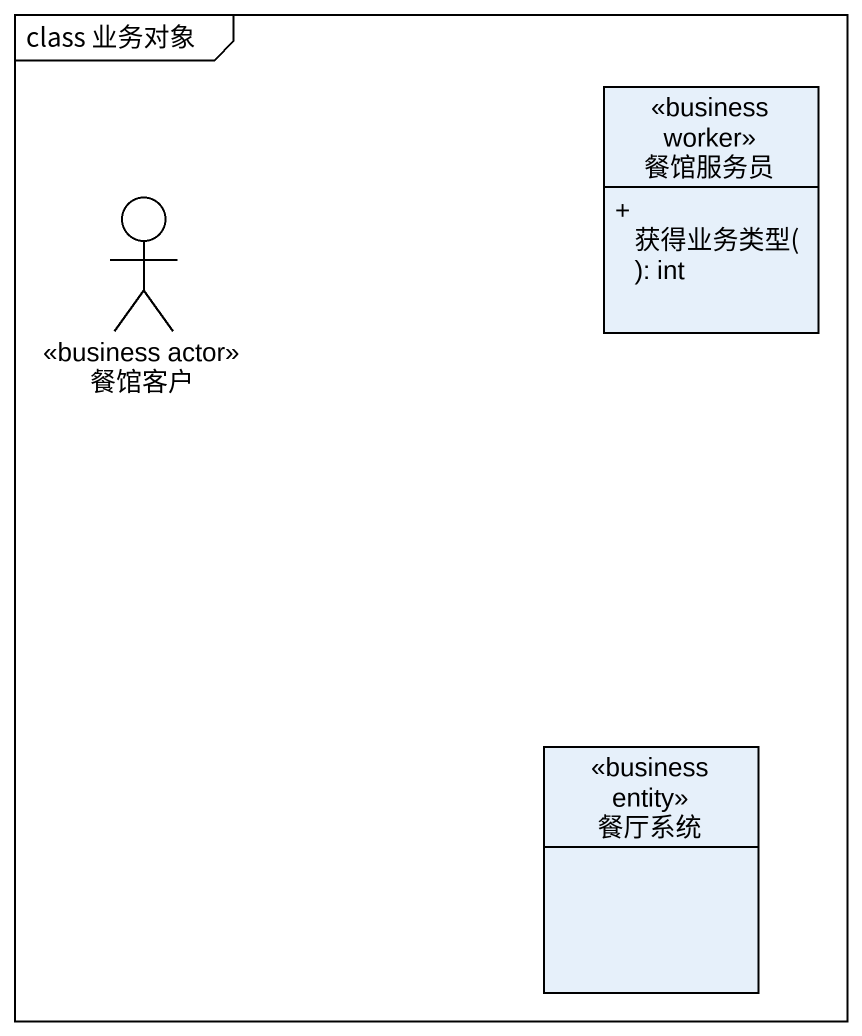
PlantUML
@startuml
mainframe class 业务对象
allowmixing
hide circle
hide empty members
skinparam classAttributeIconSize 0
class 餐馆服务员 <<business worker>> {
  + 获得业务类型(): int
}
actor 餐馆客户 <<business actor>>
class 餐厅系统 <<business entity>>
@enduml
